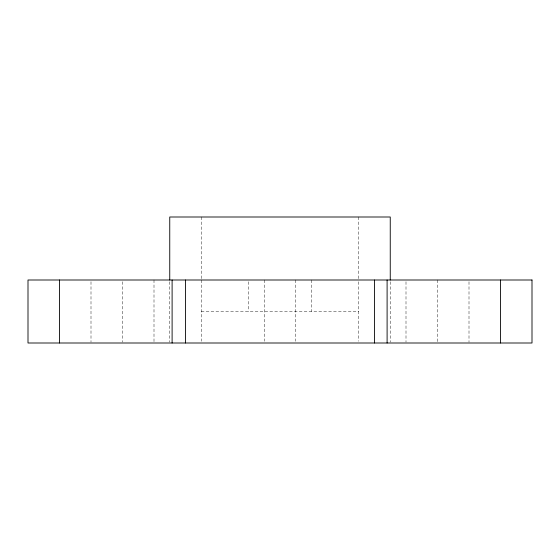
<?xml version="1.0" encoding="UTF-8"?>
<svg xmlns="http://www.w3.org/2000/svg" width="560" height="560" viewBox="0 0 560 560"><rect width="100%" height="100%" fill="white"/><g stroke="black" fill="none" stroke-linecap="round" stroke-linejoin="round"><path stroke-width="0.42" stroke-dasharray="2.8 2.1" d="M201.25 311.5L358.75 311.5M469 281.75L469 342.125M437.5 280L437.5 342.125M406 281.75L406 342.125M390.25 281.75L390.25 342.125M358.75 217L358.75 279.125M358.75 281.75L358.75 341.25M311.5 280L311.5 311.5M295.75 280L295.75 341.25M264.25 280L264.25 341.25M248.5 281.75L248.5 311.5M201.25 217L201.25 279.125M201.25 280L201.25 341.25M169.75 281.75L169.75 342.125M154 280L154 342.125M122.5 281.75L122.5 342.125M91 281.75L91 342.125"/><path stroke-width="0.84" d="M500.5 280L500.5 343M390.25 280L390.25 217L169.75 217L169.75 280M387.1 280L387.1 343M374.5 280L374.5 343M185.5 280L185.5 343M172.109 280L172.109 343M59.5 280L59.5 343M532 280L28 280L28 343L532 343L532 280"/></g></svg>
